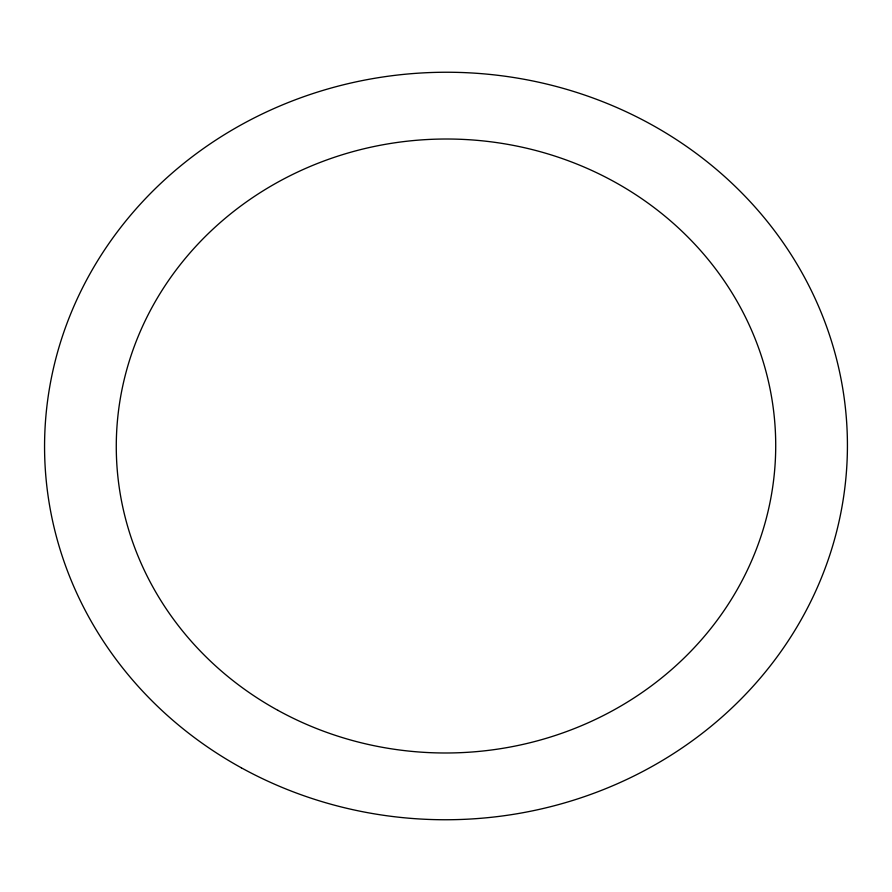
<?xml version="1.0" encoding="UTF-8"?>
<svg xmlns="http://www.w3.org/2000/svg" width="892" height="892" viewBox="0 0 892 892"><rect width="100%" height="100%" fill="white"/><g stroke="black" fill="none" stroke-linecap="round" stroke-linejoin="round"><path stroke-width="1.34" d="M241.331 767.811A401.433 373.748 -0.6 0 0 847.4 449.702A401.433 373.748 -0.6 0 0 249.269 120.476A401.433 373.748 -0.6 0 0 241.331 767.811M277.891 710.333A329.728 306.993 -0.6 0 0 775.694 449.044A329.728 306.993 -0.6 0 0 284.414 178.623A329.728 306.993 -0.6 0 0 277.891 710.333"/></g></svg>
